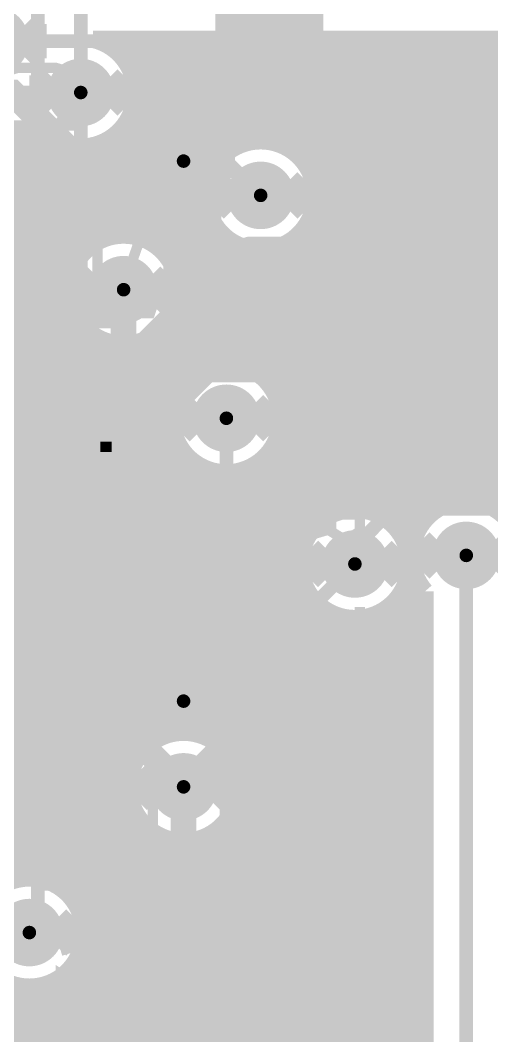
# Model space of a CAD drawing. Extents: x -10 to 131, y -93 to 209.
# Drawn here: x 36.95 to 43.94, y 7.74 to 22.79 of the extents above; entities that cross this region are included whole.
import ezdxf

# ---------------------------------------------------------------- set-up
doc = ezdxf.new("R2010")
doc.units = 0
doc.header["$MEASUREMENT"] = 0
doc.layers.get('0').update_dxf_attribs({"linetype": 'CONTINUOUS'})
for name, color, linetype in [('22-303-0_AST', 7, 'CONTINUOUS'), ('22-303-0_BOT', 2, 'CONTINUOUS'), ('22-303-0_DRD', 6, 'CONTINUOUS'), ('22-303-0_DRL', 1, 'CONTINUOUS'), ('22-303-0_GND', 3, 'CONTINUOUS'), ('22-303-0_IN1', 10, 'CONTINUOUS'), ('22-303-0_SMT', 9, 'CONTINUOUS'), ('22-303-0_SPT', 11, 'CONTINUOUS'), ('22-303-0_SST', 8, 'CONTINUOUS'), ('22-303-0_TOP', 15, 'CONTINUOUS'), ('THRUHOLE_TAP', 2, 'CONTINUOUS')]:
    doc.layers.add(name, color=color, linetype=linetype)

# ---------------------------------------------------------------- blocks, each defined once
blk = doc.blocks.new('ROUND_70')
at = {"const_width": 0.29972}
blk.add_lwpolyline([(-0.14986, 0, 1), (0.14986, 0, 1)], format="xyb", close=True, dxfattribs=at)
blk = doc.blocks.new('ROUND_75')
at = {"const_width": 0.29972}
blk.add_lwpolyline([(-0.14986, 0, 1), (0.14986, 0, 1)], format="xyb", close=True, dxfattribs=at)
blk = doc.blocks.new('ROUND_117')
at = {"const_width": 0.10033}
blk.add_lwpolyline([(-0.050164, 0, 1), (0.050164, 0, 1)], format="xyb", close=True, dxfattribs=at)
blk = doc.blocks.new('ROUND_100')
at = {"const_width": 0.50038}
blk.add_lwpolyline([(-0.25019, 0, 1), (0.25019, 0, 1)], format="xyb", close=True, dxfattribs=at)
blk = doc.blocks.new('ROUND_101')
at = {"const_width": 0.0635}
blk.add_lwpolyline([(-0.03175, 0, 1), (0.03175, 0, 1)], format="xyb", close=True, dxfattribs=at)
blk = doc.blocks.new('RECTANGLE_3')
blk.add_solid([(0.4826, 0.4064), (0.4826, -0.4064), (-0.4826, 0.4064), (-0.4826, -0.4064)])
blk = doc.blocks.new('RECTANGLE_7')
blk.add_solid([(0.8001, 1.6002), (0.8001, -1.6002), (-0.8001, 1.6002), (-0.8001, -1.6002)])
blk = doc.blocks.new('RECTANGLE_53')
blk.add_solid([(0.29972, 0.19939), (0.29972, -0.19939), (-0.29972, 0.19939), (-0.29972, -0.19939)])
blk = doc.blocks.new('ROUND_108')
at = {"const_width": 0.10033}
blk.add_lwpolyline([(-0.050164, 0, 1), (0.050164, 0, 1)], format="xyb", close=True, dxfattribs=at)

msp = doc.modelspace()

# ---------------------------------------------------------------- linework, layer by layer
at = {"layer": '22-303-0_AST', "const_width": 0.1524}
for points in [[(39.8526, 18.034), (39.8526, 20.0914), (37.084, 20.0914), (37.084, 18.034), (39.8526, 18.034)], [(38.09238, 19.46402), (38.09238, 18.6182), (38.03396, 18.44802), (37.67836, 18.44802), (37.61994, 18.6182), (37.61994, 19.46402)], [(38.51656, 18.95602), (38.87216, 18.95602), (38.93058, 18.78838), (38.93058, 18.6182), (38.87216, 18.44802), (38.51656, 18.44802), (38.45814, 18.6182), (38.45814, 18.78838), (38.69436, 19.46402)], [(37.2745, 16.0655), (37.2745, 13.1445), (38.9128, 13.1445), (38.9128, 16.0655), (37.2745, 16.0655)], [(40.8305, 13.1445), (40.8305, 16.0655), (39.1922, 16.0655), (39.1922, 13.1445), (40.8305, 13.1445)], [(37.6809, 15.33652), (37.51326, 15.39494), (37.51326, 15.75054), (37.6809, 15.80896), (38.35908, 15.80896), (38.52926, 15.75054), (38.52926, 15.39494), (38.35908, 15.33652)], [(40.04056, 15.56766), (40.04056, 15.21206), (40.21074, 15.09268), (40.38092, 15.09268), (40.54856, 15.21206), (40.54856, 15.56766), (39.53256, 15.56766)], [(40.04056, 15.27048), (39.53256, 15.09268)], [(37.51326, 14.61516), (37.51326, 14.85392)], [(37.51326, 14.73454), (38.52926, 14.73454), (38.35908, 14.85392)], [(39.53256, 14.25448), (39.53256, 14.72946), (40.21074, 14.25448), (40.38092, 14.25448), (40.54856, 14.3129), (40.54856, 14.6685), (40.38092, 14.72946)], [(37.6809, 14.25194), (37.51326, 14.13256), (37.51326, 13.89634), (37.6809, 13.77696), (37.85108, 13.77696), (38.1889, 14.01572), (38.52926, 13.77696), (38.52926, 14.25194)], [(39.53256, 13.77188), (40.54856, 13.41628), (40.54856, 13.89126)], [(37.2745, 12.8905), (37.2745, 9.9695), (38.9128, 9.9695), (38.9128, 12.8905), (37.2745, 12.8905)], [(38.14826, 12.50696), (38.14826, 12.15136), (38.3159, 12.03452), (38.48608, 12.03452), (38.65626, 12.15136), (38.65626, 12.50696), (37.64026, 12.50696)], [(38.14826, 12.21232), (37.64026, 12.03452)], [(37.64026, 11.19632), (37.64026, 11.66876), (38.3159, 11.19632), (38.48608, 11.19632), (38.65626, 11.25474), (38.65626, 11.61034), (38.48608, 11.66876)], [(38.14826, 10.41654), (38.3159, 10.35812), (38.48608, 10.35812), (38.65626, 10.41654), (38.65626, 10.77214), (38.48608, 10.83056), (38.3159, 10.83056), (38.14826, 10.77214), (38.14826, 10.41654), (37.97808, 10.35812), (37.8079, 10.35812), (37.64026, 10.41654), (37.64026, 10.77214), (37.8079, 10.83056), (37.97808, 10.83056), (38.14826, 10.77214)]]:
    msp.add_lwpolyline(points, dxfattribs=at)
at = {"layer": '22-303-0_BOT'}
for points, const_width in [([(47.6885, 22.5044), (38.02634, 22.5044)], 0.254), ([(47.66056, 22.4536), (38.1762, 22.4536)], 0.254), ([(38.227, 22.5044), (38.227, 22.4282)], 0.254), ([(38.4556, 22.5044), (38.4556, 22.24532)], 0.254), ([(38.6842, 22.5044), (38.6842, 19.57832)], 0.254), ([(38.9128, 22.5044), (38.9128, 19.47926)], 0.254), ([(39.1414, 22.5044), (39.1414, 19.26082)], 0.254), ([(39.37, 22.5044), (39.37, 17.38884)], 0.254), ([(39.5986, 22.5044), (39.5986, 17.5895)], 0.254), ([(39.8272, 22.5044), (39.8272, 20.61972)], 0.254), ([(40.0558, 22.5044), (40.0558, 20.85848)], 0.254), ([(40.2844, 22.5044), (40.2844, 20.9677)], 0.254), ([(40.513, 22.5044), (40.513, 21.00072)], 0.254), ([(40.7416, 22.5044), (40.7416, 20.9677)], 0.254), ([(40.9702, 22.5044), (40.9702, 20.85848)], 0.254), ([(41.1988, 22.5044), (41.1988, 20.61972)], 0.254), ([(41.4274, 22.5044), (41.4274, 15.3797)], 0.254), ([(41.656, 22.5044), (41.656, 15.49908)], 0.254), ([(41.8846, 22.5044), (41.8846, 15.53972)], 0.254), ([(42.1132, 22.5044), (42.1132, 15.51432)], 0.254), ([(42.3418, 22.5044), (42.3418, 15.41526)], 0.254), ([(42.5704, 22.5044), (42.5704, 15.19682)], 0.254), ([(42.799, 22.5044), (42.799, 15.1257)], 0.254), ([(43.0276, 22.5044), (43.0276, 15.46606)], 0.254), ([(43.2562, 22.5044), (43.2562, 15.60576)], 0.254), ([(43.4848, 22.5044), (43.4848, 15.66164)], 0.254), ([(43.7134, 22.5044), (43.7134, 15.65148)], 0.254), ([(43.942, 22.5044), (43.942, 15.5702)], 0.254), ([(47.58944, 22.225), (38.47338, 22.225)], 0.254), ([(47.58436, 21.9964), (38.60292, 21.9964)], 0.254), ([(37.846, 21.717), (34.671, 21.717), (32.639, 19.685)], 0.2032), ([(47.6504, 21.7678), (38.65118, 21.7678)], 0.254), ([(47.8028, 21.5392), (38.6334, 21.5392)], 0.254), ([(48.20666, 21.3106), (38.5445, 21.3106)], 0.254), ([(37.31514, 21.1074), (34.92246, 21.1074)], 0.254), ([(36.8554, 21.1074), (36.8554, 10.0457)], 0.254), ([(37.084, 21.1074), (37.084, 10.07872)], 0.254), ([(37.3126, 21.1074), (37.3126, 10.0457)], 0.254), ([(38.4556, 21.18614), (38.4556, 19.60372)], 0.254), ([(37.34562, 21.082), (34.89706, 21.082)], 0.254), ([(37.5412, 20.9677), (37.5412, 9.93648)], 0.254), ([(38.227, 21.00326), (38.227, 19.56308)], 0.254), ([(53.04028, 21.082), (38.34384, 21.082)], 0.254), ([(40.04818, 20.8534), (34.66846, 20.8534)], 0.254), ([(37.7698, 20.91182), (37.7698, 19.17954)], 0.254), ([(37.9984, 20.92452), (37.9984, 19.4437)], 0.254), ([(53.0733, 20.8534), (40.97782, 20.8534)], 0.254), ([(39.82974, 20.6248), (34.43986, 20.6248)], 0.254), ([(53.18252, 20.6248), (41.19626, 20.6248)], 0.254), ([(39.73068, 20.3962), (34.21126, 20.3962)], 0.254), ([(53.42128, 20.3962), (41.29532, 20.3962)], 0.254), ([(39.70528, 20.1676), (33.98266, 20.1676)], 0.254), ([(56.81726, 20.1676), (41.32072, 20.1676)], 0.254), ([(39.74592, 19.939), (33.75406, 19.939)], 0.254), ([(49.79162, 19.939), (41.28008, 19.939)], 0.254), ([(39.8272, 19.76628), (39.8272, 17.6784)], 0.254), ([(41.1988, 19.76628), (41.1988, 15.11554)], 0.254), ([(39.8653, 19.7104), (33.52546, 19.7104)], 0.254), ([(49.5935, 19.7104), (41.1607, 19.7104)], 0.254), ([(38.05428, 19.4818), (33.42132, 19.4818)], 0.254), ([(40.12946, 19.4818), (38.90772, 19.4818)], 0.254), ([(40.0558, 19.52752), (40.0558, 17.69618)], 0.254), ([(49.5046, 19.4818), (40.89654, 19.4818)], 0.254), ([(40.9702, 19.52752), (40.9702, -17.0815)], 0.254), ([(40.2844, 19.4183), (40.2844, 17.64792)], 0.254), ([(40.513, 19.38528), (40.513, 17.51838)], 0.254), ([(40.7416, 19.4183), (40.7416, 17.2212)], 0.254), ([(37.81552, 19.2532), (33.32226, 19.2532)], 0.254), ([(49.48428, 19.2532), (39.14648, 19.2532)], 0.254), ([(37.7063, 19.0246), (33.10382, 19.0246)], 0.254), ([(49.53254, 19.0246), (39.2557, 19.0246)], 0.254), ([(37.67328, 18.796), (31.97098, 18.796)], 0.254), ([(49.66462, 18.796), (39.28872, 18.796)], 0.254), ([(37.7063, 18.5674), (31.73984, 18.5674)], 0.254), ([(49.95926, 18.5674), (39.2557, 18.5674)], 0.254), ([(37.7698, 18.41246), (37.7698, 9.69772)], 0.254), ([(37.81552, 18.3388), (28.87726, 18.3388)], 0.254), ([(39.1414, 18.33118), (39.1414, 12.2047)], 0.254), ([(50.3936, 18.3388), (39.14648, 18.3388)], 0.254), ([(38.05428, 18.1102), (28.97632, 18.1102)], 0.254), ([(37.9984, 18.1483), (37.9984, 5.37972)], 0.254), ([(50.6222, 18.1102), (38.90772, 18.1102)], 0.254), ([(38.9128, 18.11274), (38.9128, 12.09548)], 0.254), ([(38.227, 18.02892), (38.227, 5.33908)], 0.254), ([(38.4556, 17.98828), (38.4556, 5.2197)], 0.254), ([(38.6842, 18.01368), (38.6842, 11.85672)], 0.254), ([(50.8508, 17.8816), (29.00172, 17.8816)], 0.254), ([(39.73576, 17.653), (28.96108, 17.653)], 0.254), ([(51.0794, 17.653), (40.2717, 17.653)], 0.254), ([(39.39794, 17.4244), (28.8417, 17.4244)], 0.254), ([(51.308, 17.4244), (40.61206, 17.4244)], 0.254), ([(39.2557, 17.1958), (28.57754, 17.1958)], 0.254), ([(51.5366, 17.1958), (40.75176, 17.1958)], 0.254), ([(39.19982, 16.9672), (31.87954, 16.9672)], 0.254), ([(51.7652, 16.9672), (40.80764, 16.9672)], 0.254), ([(39.21252, 16.7386), (32.1437, 16.7386)], 0.254), ([(51.9938, 16.7386), (40.79748, 16.7386)], 0.254), ([(39.29126, 16.51), (32.26308, 16.51)], 0.254), ([(52.2224, 16.51), (40.7162, 16.51)], 0.254), ([(40.7416, 16.55826), (40.7416, -17.0815)], 0.254), ([(39.47414, 16.2814), (32.30372, 16.2814)], 0.254), ([(39.37, 16.39062), (39.37, 12.23772)], 0.254), ([(52.451, 16.2814), (40.53332, 16.2814)], 0.254), ([(39.5986, 16.1925), (39.5986, 12.2047)], 0.254), ([(40.2844, 16.13154), (40.2844, -17.0815)], 0.254), ([(40.513, 16.26362), (40.513, -17.0815)], 0.254), ([(52.6796, 16.0528), (32.45866, 16.0528)], 0.254), ([(39.8272, 16.1036), (39.8272, 12.09548)], 0.254), ([(40.0558, 16.08328), (40.0558, 11.85672)], 0.254), ([(52.9082, 15.8242), (32.6136, 15.8242)], 0.254), ([(43.22826, 15.5956), (32.6771, 15.5956)], 0.254), ([(53.1368, 15.5956), (43.8912, 15.5956)], 0.254), ([(41.40962, 15.367), (32.67456, 15.367)], 0.254), ([(42.93362, 15.367), (42.40784, 15.367)], 0.254), ([(41.2115, 15.1384), (32.6009, 15.1384)], 0.254), ([(42.80154, 15.1384), (42.6085, 15.1384)], 0.254), ([(41.1226, 14.9098), (32.43326, 14.9098)], 0.254), ([(42.75328, 14.9098), (42.6974, 14.9098)], 0.254), ([(42.926, -20.828), (43.561, -20.193), (43.561, 14.859)], 0.2032), ([(41.10228, 14.6812), (22.10054, 14.6812)], 0.254), ([(42.7736, 14.6812), (42.71518, 14.6812)], 0.254), ([(42.799, 14.58976), (42.799, -1.09728)], 0.254), ([(41.15054, 14.4526), (22.3647, 14.4526)], 0.254), ([(41.1988, 14.34846), (41.1988, -17.0815)], 0.254), ([(42.8625, 14.4526), (42.66692, 14.4526)], 0.254), ([(42.9514, 14.32814), (42.9514, -1.11252)], 0.254), ([(41.28262, 14.224), (22.48408, 14.224)], 0.254), ([(42.9514, 14.224), (42.53738, 14.224)], 0.254), ([(42.5704, 14.26718), (42.5704, -1.1303)], 0.254), ([(41.4274, 14.0843), (41.4274, -17.0815)], 0.254), ([(42.3418, 14.04874), (42.3418, -1.23952)], 0.254), ([(41.57726, 13.9954), (22.52472, 13.9954)], 0.254), ([(41.656, 13.96492), (41.656, -16.89862)], 0.254), ([(41.8846, 13.92428), (41.8846, -16.7005)], 0.254), ([(42.1132, 13.94968), (42.1132, -1.47828)], 0.254), ([(42.9514, 13.9954), (42.2402, 13.9954)], 0.254), ([(42.9514, 13.7668), (22.49932, 13.7668)], 0.254), ([(42.9514, 13.5382), (22.40026, 13.5382)], 0.254), ([(42.9514, 13.3096), (22.18182, 13.3096)], 0.254), ([(42.9514, 13.081), (15.21206, 13.081)], 0.254), ([(42.9514, 12.8524), (14.98346, 12.8524)], 0.254), ([(42.9514, 12.6238), (14.75486, 12.6238)], 0.254), ([(42.9514, 12.3952), (14.46784, 12.3952)], 0.254), ([(39.03726, 12.1666), (13.64234, 12.1666)], 0.254), ([(42.9514, 12.1666), (39.7002, 12.1666)], 0.254), ([(38.74262, 11.938), (8.22706, 11.938)], 0.254), ([(42.9514, 11.938), (39.99738, 11.938)], 0.254), ([(38.61054, 11.7094), (8.45566, 11.7094)], 0.254), ([(42.9514, 11.7094), (40.12692, 11.7094)], 0.254), ([(38.56228, 11.4808), (8.68426, 11.4808)], 0.254), ([(42.9514, 11.4808), (40.17518, 11.4808)], 0.254), ([(38.5826, 11.2522), (8.91286, 11.2522)], 0.254), ([(42.9514, 11.2522), (40.1574, 11.2522)], 0.254), ([(38.6715, 11.0236), (9.14146, 11.0236)], 0.254), ([(42.9514, 11.0236), (40.0685, 11.0236)], 0.254), ([(38.6842, 11.00328), (38.6842, 4.95554)], 0.254), ([(40.0558, 11.00328), (40.0558, -17.0815)], 0.254), ([(38.86962, 10.795), (26.53284, 10.795)], 0.254), ([(38.9128, 10.76452), (38.9128, -17.0815)], 0.254), ([(39.8272, 10.76452), (39.8272, -17.0815)], 0.254), ([(42.9514, 10.795), (39.86784, 10.795)], 0.254), ([(42.9514, 10.5664), (26.7335, 10.5664)], 0.254), ([(39.1414, 10.6553), (39.1414, -17.0815)], 0.254), ([(39.37, 10.62228), (39.37, -17.0815)], 0.254), ([(39.5986, 10.6553), (39.5986, -17.0815)], 0.254), ([(42.9514, 10.3378), (26.8224, 10.3378)], 0.254), ([(42.9514, 10.1092), (26.84018, 10.1092)], 0.254), ([(42.9514, 9.8806), (37.61232, 9.8806)], 0.254), ([(42.9514, 9.652), (37.7952, 9.652)], 0.254), ([(42.9514, 9.4234), (37.87648, 9.4234)], 0.254), ([(42.9514, 9.1948), (37.88664, 9.1948)], 0.254), ([(42.9514, 8.9662), (37.83076, 8.9662)], 0.254), ([(37.7698, 8.84428), (37.7698, 5.35432)], 0.254), ([(37.5412, 8.60552), (37.5412, 5.25526)], 0.254), ([(42.9514, 8.7376), (37.69106, 8.7376)], 0.254), ([(36.8554, 8.4963), (36.8554, -16.45666)], 0.254), ([(37.084, 8.46328), (37.084, -17.0815)], 0.254), ([(37.3126, 8.4963), (37.3126, 5.03682)], 0.254), ([(42.9514, 8.509), (37.3507, 8.509)], 0.254), ([(42.9514, 8.2804), (23.4569, 8.2804)], 0.254), ([(42.9514, 8.0518), (23.28926, 8.0518)], 0.254), ([(42.9514, 7.8232), (30.65526, 7.8232)], 0.254)]:
    msp.add_lwpolyline(points, dxfattribs=dict(at, const_width=const_width))
at = {"layer": '22-303-0_BOT', "const_width": 0.254}
for points in [[(38.65372, 21.717, 0.3497048), (38.02634, 22.5044)], [(38.65372, 21.717, 0.3497048), (38.02634, 22.5044)], [(37.846, 20.90928, 0.4142136), (38.65372, 21.717)], [(37.846, 20.90928, 0.4142136), (38.65372, 21.717)], [(37.31514, 21.1074, 0.1810567), (37.846, 20.90865)], [(37.31514, 21.1074, 0.1810567), (37.846, 20.90865)], [(40.513, 21.00072, 0.4142136), (39.70528, 20.193)], [(41.32072, 20.193, 0.4142136), (40.513, 21.00072)], [(39.70528, 20.193, 0.4142136), (40.513, 19.38528)], [(40.513, 19.38528, 0.4142136), (41.32072, 20.193)], [(38.481, 19.60372, 0.4142136), (37.67328, 18.796)], [(39.28872, 18.796, 0.4142136), (38.481, 19.60372)], [(37.67328, 18.796, 0.4142136), (38.481, 17.98828)], [(38.481, 17.98828, 0.4142136), (39.28872, 18.796)], [(40.005, 17.69872, 0.4142136), (39.19728, 16.891)], [(40.81272, 16.891, 0.4142136), (40.005, 17.69872)], [(39.19728, 16.891, 0.4142136), (40.005, 16.08328)], [(40.005, 16.08328, 0.4142136), (40.81272, 16.891)], [(41.91, 15.53972, 0.4142136), (41.10228, 14.732)], [(42.71772, 14.732, 0.4142136), (41.91, 15.53972)], [(43.561, 15.66672, 0.4142136), (42.75328, 14.859)], [(44.36872, 14.859, 0.4142136), (43.561, 15.66672)], [(42.75328, 14.859, 0.181057), (42.95187, 14.32855)], [(41.10228, 14.732, 0.4142136), (41.91, 13.92428)], [(41.91, 13.92428, 0.4142136), (42.71772, 14.732)], [(39.37, 12.23772, 0.4142136), (38.56228, 11.43)], [(40.17772, 11.43, 0.4142136), (39.37, 12.23772)], [(38.56228, 11.43, 0.4142136), (39.37, 10.62228)], [(39.37, 10.62228, 0.4142136), (40.17772, 11.43)], [(37.084, 10.07872, 0.4142136), (36.27628, 9.271)], [(37.89172, 9.271, 0.4142136), (37.084, 10.07872)], [(36.27628, 9.271, 0.4142136), (37.084, 8.46328)], [(37.084, 8.46328, 0.4142136), (37.89172, 9.271)]]:
    msp.add_lwpolyline(points, format="xyb", dxfattribs=at)
at = {"layer": '22-303-0_DRD', "const_width": 0.254}
for points in [[(36.576, 22.86), (37.211, 22.225)], [(37.211, 22.733), (36.576, 22.098)], [(37.211, 22.225), (37.211, 22.733)], [(37.211, 21.463), (37.846, 22.098)], [(37.211, 21.463), (37.846, 22.098)], [(37.211, 21.463), (37.846, 22.098)], [(37.846, 22.098), (38.481, 21.463)], [(37.846, 22.098), (38.481, 21.463)], [(37.846, 22.098), (38.481, 21.463)], [(37.211, 21.971), (37.211, 21.463)], [(37.846, 21.336), (37.211, 21.971)], [(37.211, 21.971), (37.211, 21.463)], [(37.846, 21.336), (37.211, 21.971)], [(37.211, 21.971), (37.211, 21.463)], [(37.846, 21.336), (37.211, 21.971)], [(38.481, 21.971), (37.846, 21.336)], [(38.481, 21.971), (37.846, 21.336)], [(38.481, 21.971), (37.846, 21.336)], [(38.481, 21.463), (38.481, 21.971)], [(38.481, 21.463), (38.481, 21.971)], [(38.481, 21.463), (38.481, 21.971)], [(38.735, 20.447), (39.37, 21.082)], [(38.735, 20.447), (39.37, 21.082)], [(38.735, 20.955), (38.735, 20.447)], [(39.37, 20.32), (38.735, 20.955)], [(38.735, 20.955), (38.735, 20.447)], [(39.37, 20.32), (38.735, 20.955)], [(39.37, 21.082), (40.005, 20.447)], [(39.37, 21.082), (40.005, 20.447)], [(40.005, 20.955), (39.37, 20.32)], [(40.005, 20.955), (39.37, 20.32)], [(40.005, 20.447), (40.005, 20.955)], [(40.005, 20.447), (40.005, 20.955)], [(39.878, 19.939), (40.513, 20.574)], [(40.513, 20.574), (41.148, 19.939)], [(39.878, 20.447), (39.878, 19.939)], [(40.513, 19.812), (39.878, 20.447)], [(41.148, 20.447), (40.513, 19.812)], [(41.148, 19.939), (41.148, 20.447)], [(37.846, 18.542), (38.481, 19.177)], [(38.481, 19.177), (39.116, 18.542)], [(37.846, 19.05), (37.846, 18.542)], [(38.481, 18.415), (37.846, 19.05)], [(39.116, 19.05), (38.481, 18.415)], [(39.116, 18.542), (39.116, 19.05)], [(39.37, 16.637), (40.005, 17.272)], [(40.005, 17.272), (40.64, 16.637)], [(39.37, 17.145), (39.37, 16.637)], [(40.005, 16.51), (39.37, 17.145)], [(40.64, 17.145), (40.005, 16.51)], [(40.64, 16.637), (40.64, 17.145)], [(42.926, 14.605), (43.561, 15.24)], [(43.561, 15.24), (44.196, 14.605)], [(41.275, 14.478), (41.91, 15.113)], [(41.91, 15.113), (42.545, 14.478)], [(42.926, 15.113), (42.926, 14.605)], [(43.561, 14.478), (42.926, 15.113)], [(44.196, 15.113), (43.561, 14.478)], [(41.275, 14.986), (41.275, 14.478)], [(41.91, 14.351), (41.275, 14.986)], [(42.545, 14.986), (41.91, 14.351)], [(42.545, 14.478), (42.545, 14.986)], [(38.735, 12.446), (39.37, 13.081)], [(38.735, 12.446), (39.37, 13.081)], [(39.37, 13.081), (40.005, 12.446)], [(39.37, 13.081), (40.005, 12.446)], [(38.735, 12.954), (38.735, 12.446)], [(39.37, 12.319), (38.735, 12.954)], [(38.735, 12.954), (38.735, 12.446)], [(39.37, 12.319), (38.735, 12.954)], [(40.005, 12.954), (39.37, 12.319)], [(40.005, 12.954), (39.37, 12.319)], [(40.005, 12.446), (40.005, 12.954)], [(40.005, 12.446), (40.005, 12.954)], [(38.735, 11.176), (39.37, 11.811)], [(39.37, 11.811), (40.005, 11.176)], [(38.735, 11.684), (38.735, 11.176)], [(39.37, 11.049), (38.735, 11.684)], [(40.005, 11.684), (39.37, 11.049)], [(40.005, 11.176), (40.005, 11.684)], [(36.449, 9.017), (37.084, 9.652)], [(37.084, 9.652), (37.719, 9.017)], [(37.084, 8.89), (36.449, 9.525)], [(37.719, 9.525), (37.084, 8.89)], [(37.719, 9.017), (37.719, 9.525)]]:
    msp.add_lwpolyline(points, dxfattribs=at)
at = {"layer": '22-303-0_IN1'}
for points, const_width in [([(40.513, 20.193), (40.005, 20.701), (40.005, 41.91)], 0.2032), ([(25.146, 35.814), (29.337, 35.814), (37.465, 27.686), (37.465, 25.781), (37.846, 25.4), (37.846, 21.717)], 0.2032), ([(37.211, 23.749), (37.211, 9.398), (37.084, 9.271)], 0.2032), ([(37.846, 21.717), (37.846, 4.572), (37.973, 4.572)], 0.2032), ([(38.481, 18.796), (38.481, 12.319), (39.37, 11.43)], 0.381), ([(37.719, -27.94), (39.116, -26.543), (39.116, -23.622), (38.608, -23.114), (38.608, -16.129), (40.005, -14.732), (40.005, 16.891)], 0.2032), ([(39.37, -22.606), (39.116, -22.352), (39.116, -17.526), (40.513, -16.129), (40.513, 13.335), (41.91, 14.732)], 0.2032)]:
    msp.add_lwpolyline(points, dxfattribs=dict(at, const_width=const_width))
at = {"layer": '22-303-0_SST', "const_width": 0.1524}
for points in [[(36.91128, 21.7424), (36.77158, 21.78558), (36.77158, 22.03958), (36.91128, 22.08276), (37.47516, 22.08276), (37.6174, 22.03958), (37.6174, 21.78558), (37.47516, 21.7424)], [(36.77158, 21.22678), (37.6174, 21.22678), (37.47516, 21.3106)], [(36.77158, 20.62734), (37.6174, 20.62734), (37.47516, 20.71116)], [(39.8526, 18.034), (39.8526, 20.0914), (37.084, 20.0914), (37.084, 18.034), (39.8526, 18.034)], [(41.0464, 19.16938), (40.34028, 19.16938), (40.19804, 19.21256), (40.19804, 19.46656), (40.34028, 19.5072), (41.0464, 19.5072)], [(40.62222, 18.78076), (40.62222, 18.52676), (40.47998, 18.48358), (40.34028, 18.48358), (40.19804, 18.52676), (40.19804, 18.78076), (40.34028, 18.8214), (40.47998, 18.8214), (41.0464, 18.65376)], [(38.21938, 16.46682), (38.21938, 17.31518), (38.13556, 17.17294)], [(37.70376, 16.60906), (37.66058, 16.46682), (37.40658, 16.46682), (37.3634, 16.60906), (37.3634, 17.17294), (37.40658, 17.31518), (37.66058, 17.31518), (37.70376, 17.17294)], [(38.65118, 16.60906), (38.735, 16.46682), (38.90518, 16.46682), (38.989, 16.60906), (38.989, 16.74876), (38.81882, 17.0307), (38.989, 17.31518), (38.65118, 17.31518)], [(38.3032, 16.46682), (38.13556, 16.46682)], [(37.2745, 16.0655), (37.2745, 13.1445), (38.9128, 13.1445), (38.9128, 16.0655), (37.2745, 16.0655)], [(40.8305, 13.1445), (40.8305, 16.0655), (39.1922, 16.0655), (39.1922, 13.1445), (40.8305, 13.1445)], [(41.55948, 15.46606), (41.55948, 15.21206), (41.69918, 15.1257), (41.84142, 15.1257), (41.98112, 15.21206), (41.98112, 15.46606), (41.1353, 15.46606)], [(41.55948, 15.2527), (41.1353, 15.1257)], [(41.1353, 14.4399), (41.1353, 14.78026), (41.69918, 14.4399), (41.84142, 14.4399), (41.98112, 14.48308), (41.98112, 14.73708), (41.84142, 14.78026)], [(41.1353, 14.0081), (41.98112, 13.7541), (41.98112, 14.09446)], [(37.2745, 12.8905), (37.2745, 9.9695), (38.9128, 9.9695), (38.9128, 12.8905), (37.2745, 12.8905)], [(37.97046, 9.34212), (37.97046, 9.08812), (38.1127, 9.00176), (38.2524, 9.00176), (38.39464, 9.08812), (38.39464, 9.34212), (37.54882, 9.34212)], [(37.97046, 9.12876), (37.54882, 9.00176)], [(37.54882, 8.31596), (37.54882, 8.65632), (38.1127, 8.31596), (38.2524, 8.31596), (38.39464, 8.35914), (38.39464, 8.61314), (38.2524, 8.65632)], [(37.97046, 7.67334), (38.1127, 7.63016), (38.2524, 7.63016), (38.39464, 7.67334), (38.39464, 7.92734), (38.2524, 7.97052), (38.1127, 7.97052), (37.97046, 7.92734), (37.97046, 7.67334), (37.83076, 7.63016), (37.68852, 7.63016), (37.54882, 7.67334), (37.54882, 7.92734), (37.68852, 7.97052), (37.83076, 7.97052), (37.97046, 7.92734)]]:
    msp.add_lwpolyline(points, dxfattribs=at)
at = {"layer": '22-303-0_TOP'}
for points, const_width in [([(52.959, 23.876), (52.959, 23.749), (47.752, 23.749), (46.228, 22.225), (38.989, 22.225), (38.735, 22.479), (36.576, 22.479)], 0.2032), ([(35.30854, 23.61946), (35.30854, 22.34692), (35.941, 21.717), (36.83, 21.717), (37.56914, 20.97786), (37.56914, 19.71548)], 0.381), ([(54.97576, 23.5331), (54.97576, 22.479), (54.72176, 22.225), (53.086, 22.225), (52.324, 22.987), (47.625, 22.987), (46.355, 21.717), (37.846, 21.717)], 0.2032), ([(37.846, 21.717), (46.355, 21.717), (47.625, 22.987), (52.324, 22.987), (53.086, 22.225), (54.72176, 22.225), (54.97576, 22.479), (54.97576, 23.5331)], 0.2032), ([(54.97576, 23.5331), (54.97576, 22.479), (54.72176, 22.225), (53.086, 22.225), (52.324, 22.987), (47.625, 22.987), (46.355, 21.717), (37.846, 21.717)], 0.2032), ([(37.56914, 18.415), (36.703, 19.28114), (36.703, 19.812), (35.814, 20.701), (35.56, 20.701)], 0.381), ([(39.37, 19.71548), (39.37, 20.701)], 0.381), ([(39.37, 19.71548), (39.37, 20.701)], 0.381), ([(51.9938, 20.05076), (50.68824, 20.05076), (50.673, 20.066), (40.64, 20.066), (40.513, 20.193)], 0.2032), ([(50.292, 19.304), (50.27676, 19.304), (50.038, 19.06524), (39.37, 19.06524)], 0.2032), ([(25.273, 13.589), (26.67, 14.986), (26.67, 15.24), (30.353, 18.923), (31.75, 18.923), (33.401, 17.272), (38.1, 17.272), (39.243, 18.415), (39.37, 18.415)], 0.381), ([(51.9938, 19.05), (51.054, 19.05), (49.53, 17.526), (39.751, 17.526), (38.989, 16.764), (34.163, 16.764), (33.655, 16.256), (31.496, 16.256)], 0.2032), ([(37.56914, 18.415), (38.354, 18.415), (38.354, 18.669), (38.481, 18.796)], 0.381), ([(40.005, 16.891), (49.53, 16.891), (50.18786, 17.54886), (51.9938, 17.54886)], 0.2032), ([(33.147, 14.986), (34.417, 16.256), (39.0652, 16.256), (40.005, 15.3162)], 0.381), ([(41.91, 14.732), (41.91, 14.986), (42.4688, 15.54734), (51.9938, 15.54734)], 0.2032), ([(40.005, 13.8938), (39.9542, 13.8938), (38.5318, 15.3162), (38.1, 15.3162)], 0.381), ([(30.353, 12.954), (31.369, 13.97), (34.163, 13.97), (34.29, 14.097), (34.29, 14.986), (34.544, 15.24), (36.322, 15.24), (36.957, 14.605), (36.957, 11.43), (37.6682, 10.7188), (38.1, 10.7188)], 0.2032), ([(43.561, 14.859), (50.48504, 14.859), (50.673, 15.04696), (51.9938, 15.04696)], 0.2032), ([(40.005, 13.8938), (39.9542, 13.8938), (40.132, 13.716), (40.132, 12.192), (39.37, 11.43), (38.6588, 12.1412), (38.1, 12.1412)], 0.381), ([(38.1, 13.8938), (38.1762, 13.8938), (39.37, 12.7)], 0.381), ([(38.1, 13.8938), (38.1762, 13.8938), (39.37, 12.7)], 0.381), ([(22.225, 8.001), (22.479, 7.747), (22.987, 7.747), (23.1775, 8.001), (29.1846, 8.001), (38.862, 8.001), (39.37, 8.509), (39.37, 11.43), (38.6588, 12.1412), (38.1, 12.1412), (38.6588, 12.1412), (39.37, 11.43), (39.37, 8.509), (38.862, 8.001), (29.1846, 8.001), (29.1846, 1.9304)], 0.381), ([(39.37, 11.43), (38.6588, 12.1412), (38.1, 12.1412)], 0.381), ([(37.084, 9.271), (37.084, 9.3218), (36.957, 9.4488), (35.56, 9.4488)], 0.2032)]:
    msp.add_lwpolyline(points, dxfattribs=dict(at, const_width=const_width))

# ---------------------------------------------------------------- block references
at = {"layer": '22-303-0_BOT'}
for name, p in [('ROUND_70', (37.846, 21.717)), ('ROUND_75', (39.37, 20.701)), ('ROUND_70', (40.513, 20.193)), ('ROUND_70', (38.481, 18.796)), ('ROUND_70', (40.005, 16.891)), ('ROUND_70', (43.561, 14.859)), ('ROUND_70', (41.91, 14.732)), ('ROUND_70', (39.37, 12.7)), ('ROUND_70', (39.37, 11.43)), ('ROUND_70', (37.084, 9.271))]:
    msp.add_blockref(name, p, dxfattribs=at)
at = {"layer": '22-303-0_DRL'}
for p in [(37.846, 21.717), (39.37, 20.701), (40.513, 20.193), (38.481, 18.796), (40.005, 16.891), (43.561, 14.859), (41.91, 14.732), (39.37, 12.7), (39.37, 11.43), (37.084, 9.271)]:
    msp.add_blockref('ROUND_117', p, dxfattribs=at)
at = {"layer": '22-303-0_GND'}
for name, p in [('ROUND_100', (36.576, 22.479)), ('ROUND_100', (37.846, 21.717)), ('ROUND_101', (39.37, 20.701)), ('ROUND_100', (40.513, 20.193)), ('ROUND_100', (38.481, 18.796)), ('ROUND_100', (40.005, 16.891)), ('ROUND_100', (43.561, 14.859)), ('ROUND_100', (41.91, 14.732)), ('ROUND_101', (39.37, 12.7)), ('ROUND_100', (39.37, 11.43)), ('ROUND_100', (37.084, 9.271))]:
    msp.add_blockref(name, p, dxfattribs=at)
at = {"layer": '22-303-0_IN1'}
for name, p in [('ROUND_70', (37.846, 21.717)), ('ROUND_75', (39.37, 20.701)), ('ROUND_70', (40.513, 20.193)), ('ROUND_70', (38.481, 18.796)), ('ROUND_70', (40.005, 16.891)), ('ROUND_70', (43.561, 14.859)), ('ROUND_70', (41.91, 14.732)), ('ROUND_70', (39.37, 12.7)), ('ROUND_70', (39.37, 11.43)), ('ROUND_70', (37.084, 9.271))]:
    msp.add_blockref(name, p, dxfattribs=at)
at = {"layer": '22-303-0_SMT'}
for name, p in [('RECTANGLE_7', (40.64, 24.17064)), ('RECTANGLE_53', (37.56914, 19.71548)), ('RECTANGLE_53', (39.37, 19.71548)), ('RECTANGLE_53', (39.37, 19.06524)), ('RECTANGLE_53', (37.56914, 18.415)), ('RECTANGLE_53', (39.37, 18.415)), ('RECTANGLE_3', (38.1, 15.3162)), ('RECTANGLE_3', (40.005, 15.3162)), ('RECTANGLE_3', (38.1, 13.8938)), ('RECTANGLE_3', (40.005, 13.8938)), ('RECTANGLE_3', (38.1, 12.1412)), ('RECTANGLE_3', (38.1, 10.7188))]:
    msp.add_blockref(name, p, dxfattribs=at)
at = {"layer": '22-303-0_SPT'}
for name, p in [('RECTANGLE_7', (40.64, 24.17064)), ('RECTANGLE_53', (37.56914, 19.71548)), ('RECTANGLE_53', (39.37, 19.71548)), ('RECTANGLE_53', (39.37, 19.06524)), ('RECTANGLE_53', (37.56914, 18.415)), ('RECTANGLE_53', (39.37, 18.415)), ('RECTANGLE_3', (38.1, 15.3162)), ('RECTANGLE_3', (40.005, 15.3162)), ('RECTANGLE_3', (38.1, 13.8938)), ('RECTANGLE_3', (40.005, 13.8938)), ('RECTANGLE_3', (38.1, 12.1412)), ('RECTANGLE_3', (38.1, 10.7188))]:
    msp.add_blockref(name, p, dxfattribs=at)
at = {"layer": '22-303-0_TOP'}
for name, p in [('RECTANGLE_7', (40.64, 24.17064)), ('ROUND_70', (37.846, 21.717)), ('ROUND_70', (39.37, 20.701)), ('ROUND_70', (40.513, 20.193)), ('RECTANGLE_53', (37.56914, 19.71548)), ('RECTANGLE_53', (39.37, 19.71548)), ('RECTANGLE_53', (39.37, 19.06524)), ('ROUND_70', (38.481, 18.796)), ('RECTANGLE_53', (37.56914, 18.415)), ('RECTANGLE_53', (39.37, 18.415)), ('ROUND_70', (40.005, 16.891)), ('RECTANGLE_3', (38.1, 15.3162)), ('RECTANGLE_3', (40.005, 15.3162)), ('ROUND_70', (43.561, 14.859)), ('ROUND_70', (41.91, 14.732)), ('RECTANGLE_3', (38.1, 13.8938)), ('RECTANGLE_3', (40.005, 13.8938)), ('ROUND_70', (39.37, 12.7)), ('RECTANGLE_3', (38.1, 12.1412)), ('ROUND_70', (39.37, 11.43)), ('RECTANGLE_3', (38.1, 10.7188)), ('ROUND_70', (37.084, 9.271))]:
    msp.add_blockref(name, p, dxfattribs=at)
at = {"layer": 'THRUHOLE_TAP'}
for p in [(37.846, 21.717), (39.37, 20.701), (40.513, 20.193), (38.481, 18.796), (40.005, 16.891), (43.561, 14.859), (41.91, 14.732), (39.37, 12.7), (39.37, 11.43), (37.084, 9.271)]:
    msp.add_blockref('ROUND_108', p, dxfattribs=at)

doc.saveas('drawing.dxf')
